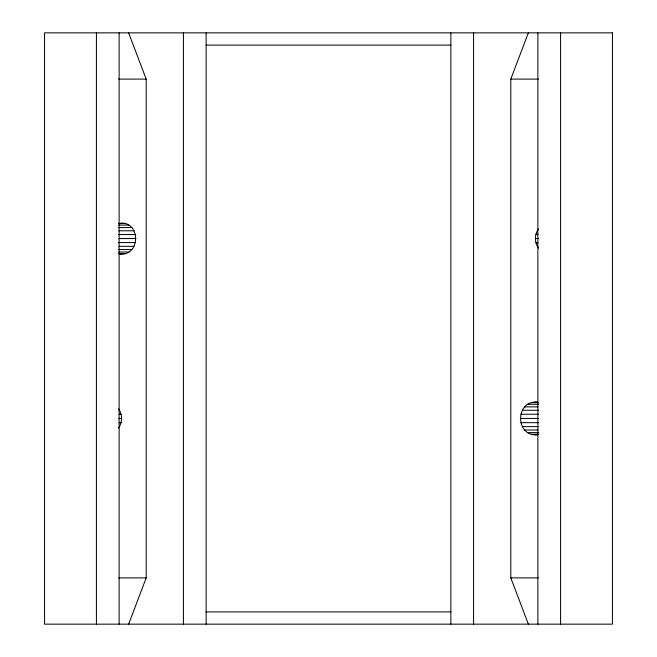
<?xml version="1.0" encoding="UTF-8"?>
<svg xmlns="http://www.w3.org/2000/svg" width="657" height="657" viewBox="0 0 657 657"><rect width="100%" height="100%" fill="white"/><g stroke="black" fill="none" stroke-linecap="round" stroke-linejoin="round"><path stroke-width="0.99" d="M119.582 254.087C141.452 256.378 140.614 219.422 118.818 223.413M118.621 427.978C122.53 422.484 122.53 414.411 118.621 408.917M538.379 248.083C534.47 242.589 534.47 234.516 538.379 229.022M537.418 434.803C515.063 436.897 515.063 399.998 537.418 402.092M128.641 624.15L146.191 577.897L146.191 79.103L128.641 32.85M528.359 624.15L510.809 577.897L510.809 79.103L528.359 32.85M535.398 434.803L538.329 434.384M206.126 45.111L450.874 45.111M118.638 79.103L146.191 79.103M510.809 79.103L538.362 79.103M118.383 223.544L125.323 223.544M118.728 225.096L128.797 225.096M118.424 227.568L131.77 227.568M118.884 230.788L134.053 230.788M535.907 234.319L537.943 234.319M118.449 234.533L135.49 234.533M118.999 238.557L135.983 238.557M535.398 238.557L538.436 238.557M118.449 242.573L135.49 242.573M535.907 242.786L537.943 242.786M118.884 246.326L134.053 246.326M118.424 249.537L131.77 249.537M118.728 252.009L128.797 252.009M118.383 253.561L125.323 253.561M531.48 402.651L538.412 402.651M527.826 404.285L538.88 404.285M524.697 406.88L537.993 406.88M522.29 410.272L538.403 410.272M119.057 414.214L121.093 414.214M520.779 414.214L538.732 414.214M118.564 418.443L121.602 418.443M520.262 418.443L538.157 418.443M119.057 422.681L121.093 422.681M520.779 422.681L538.732 422.681M522.29 426.623L538.403 426.623M524.697 430.007L537.993 430.007M527.826 432.61L538.88 432.61M531.48 434.244L538.412 434.244M118.638 577.897L146.191 577.897M510.809 577.897L538.362 577.897M206.126 611.889L450.874 611.889M118.818 253.692L121.602 254.087M535.398 402.092L538.329 402.511M560.577 32.85L560.577 624.15M537.878 32.85L537.878 624.15M473.574 32.85L473.574 624.15M450.874 32.85L450.874 624.15M206.126 32.85L206.126 624.15M183.426 32.85L183.426 624.15M119.122 32.85L119.122 624.15M96.423 32.85L96.423 624.15M612.439 32.85L44.561 32.85L44.561 624.15L612.439 624.15L612.439 32.85"/></g></svg>
